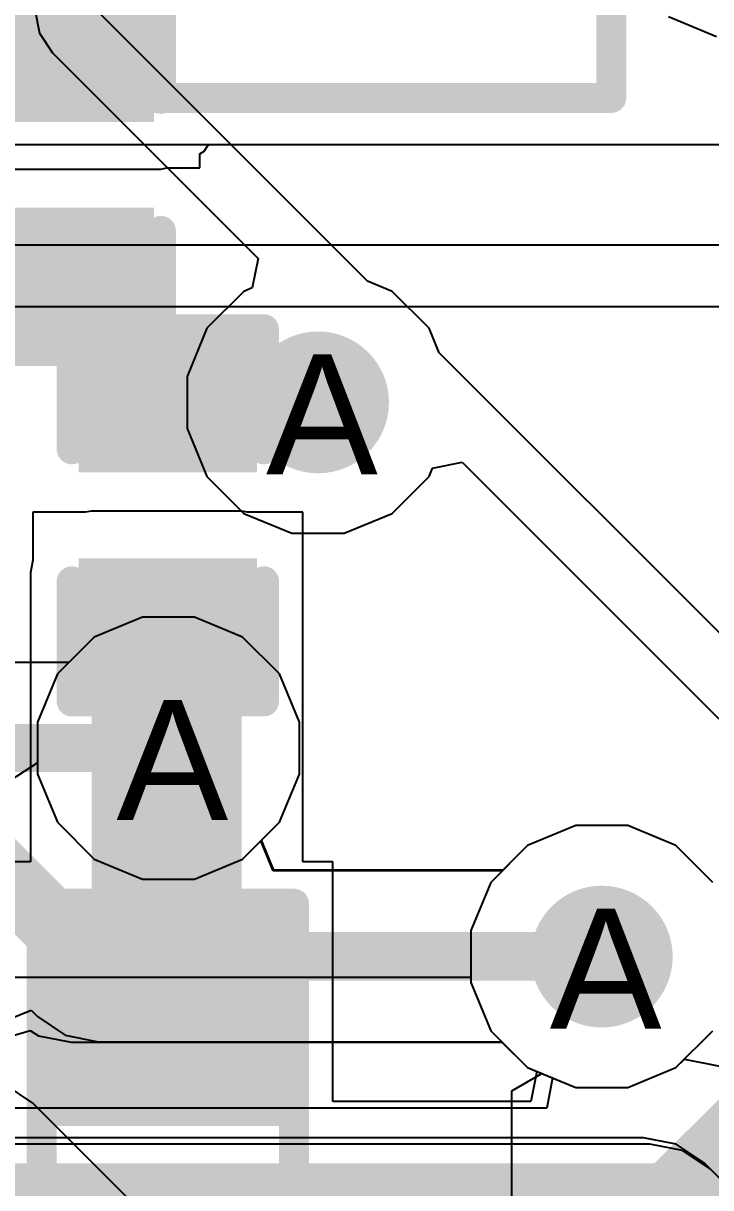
# Model space of a CAD drawing. Header units: inches. Extents: x 0 to 5271, y 0 to 5417.
# Drawn here: x 117.187 to 120.095, y 85.573 to 90.499 of the extents above; entities that cross this region are included whole.
import ezdxf

# ---------------------------------------------------------------- set-up
doc = ezdxf.new("R2010")
doc.units = ezdxf.units.IN
for name, color, linetype in [('Bottom Layer', 5, 'Continuous'), ('Bottom Overlay', 54, 'Continuous'), ('Bottom Paste', 16, 'Continuous'), ('Bottom Solder', 6, 'Continuous'), ('Drill Drawing', 1, 'Continuous'), ('L2_GND1', 16, 'Continuous'), ('L3_SIG1', 76, 'Continuous'), ('L4_PWR', 90, 'Continuous'), ('L5_GND2', 156, 'Continuous'), ('L6_SIG2', 130, 'Continuous'), ('L7_GND3', 216, 'Continuous'), ('Top Layer', 1, 'Continuous'), ('Top Overlay', 2, 'Continuous'), ('Top Paste', 8, 'Continuous'), ('Top Solder', 216, 'Continuous'), ('Via Holes', 16, 'Continuous')]:
    doc.layers.add(name, color=color, linetype=linetype)
doc.styles.add('Arial', font='', dxfattribs={"height": 0.2})
doc.styles.get('Arial').set_extended_font_data('Arial')

# ---------------------------------------------------------------- blocks, each defined once
blk = doc.blocks.new('R___0603_7')
at = {"layer": 'Top Layer'}
for points in [[(-0.381, 0.4445), (-0.381, -0.4445), (-1.143, -0.4445), (-1.143, 0.4445)], [(1.143, 0.4445), (1.143, -0.4445), (0.381, -0.4445), (0.381, 0.4445)]]:
    blk.add_hatch(color=1, dxfattribs=at).paths.add_polyline_path(points)
at = {"layer": 'Top Paste'}
for points in [[(-0.381, 0.4445), (-0.381, -0.4445), (-1.143, -0.4445), (-1.143, 0.4445)], [(1.143, 0.4445), (1.143, -0.4445), (0.381, -0.4445), (0.381, 0.4445)]]:
    blk.add_hatch(color=8, dxfattribs=at).paths.add_polyline_path(points)
at = {"layer": 'Top Solder'}
for points in [[(-0.2794, 0.5461), (-0.2794, -0.5461), (-1.2446, -0.5461), (-1.2446, 0.5461)], [(1.2446, 0.5461), (1.2446, -0.5461), (0.2794, -0.5461), (0.2794, 0.5461)]]:
    blk.add_hatch(color=216, dxfattribs=at).paths.add_polyline_path(points)
at = {"layer": 'Top Overlay'}
for points in [[(-1.2192, 0.5334, 0.127, 0.127, 0), (-1.2192, -0.5334, 0.127, 0.127, 0)], [(-1.2192, 0.5334, 0.127, 0.127, 0), (1.2192, 0.5334, 0.127, 0.127, 0)], [(1.2192, 0.5334, 0.127, 0.127, 0), (1.2192, -0.5334, 0.127, 0.127, 0)], [(-1.2192, -0.5334, 0.127, 0.127, 0), (1.2192, -0.5334, 0.127, 0.127, 0)]]:
    blk.add_lwpolyline(points, format="xyseb", dxfattribs=at)
for points in [[(-1.25095, 0.5334, 0.0635, 0.0635, 1), (-1.18745, 0.5334, 0.0635, 0.0635, 1)], [(-1.25095, 0.5334, 0.0635, 0.0635, 1), (-1.18745, 0.5334, 0.0635, 0.0635, 1)], [(1.18745, 0.5334, 0.0635, 0.0635, 1), (1.25095, 0.5334, 0.0635, 0.0635, 1)], [(1.18745, 0.5334, 0.0635, 0.0635, 1), (1.25095, 0.5334, 0.0635, 0.0635, 1)], [(-1.25095, -0.5334, 0.0635, 0.0635, 1), (-1.18745, -0.5334, 0.0635, 0.0635, 1)], [(-1.25095, -0.5334, 0.0635, 0.0635, 1), (-1.18745, -0.5334, 0.0635, 0.0635, 1)], [(1.18745, -0.5334, 0.0635, 0.0635, 1), (1.25095, -0.5334, 0.0635, 0.0635, 1)], [(1.18745, -0.5334, 0.0635, 0.0635, 1), (1.25095, -0.5334, 0.0635, 0.0635, 1)]]:
    blk.add_lwpolyline(points, format="xyseb", close=True, dxfattribs=at)
blk = doc.blocks.new('HR911130C_519')
at = {"layer": 'Top Overlay'}
for points in [[(8.001, -8.5694, 0.127, 0.127, 0), (8.001, 12.7666, 0.127, 0.127, 0)], [(-8.001, -8.5694, 0.127, 0.127, 0), (8.001, -8.5694, 0.127, 0.127, 0)]]:
    blk.add_lwpolyline(points, format="xyseb", dxfattribs=at)
blk.add_lwpolyline([(7.9692, -8.5694, 0.0635, 0.0635, 1), (8.0327, -8.5694, 0.0635, 0.0635, 1)], format="xyseb", close=True, dxfattribs=at)
blk.add_lwpolyline([(7.9692, -8.5694, 0.0635, 0.0635, 1), (8.0327, -8.5694, 0.0635, 0.0635, 1)], format="xyseb", close=True, dxfattribs=at)
blk = doc.blocks.new('CAP_0402_594')
at = {"layer": 'Top Layer'}
for points in [[(-0.6985, -0.3175), (-0.6985, 0.3175), (-0.2413, 0.3175), (-0.2413, -0.3175)], [(0.2413, -0.3175), (0.2413, 0.3175), (0.6985, 0.3175), (0.6985, -0.3175)]]:
    blk.add_hatch(color=1, dxfattribs=at).paths.add_polyline_path(points)
at = {"layer": 'Top Paste'}
for points in [[(-0.6985, -0.3175), (-0.6985, 0.3175), (-0.2413, 0.3175), (-0.2413, -0.3175)], [(0.2413, -0.3175), (0.2413, 0.3175), (0.6985, 0.3175), (0.6985, -0.3175)]]:
    blk.add_hatch(color=8, dxfattribs=at).paths.add_polyline_path(points)
at = {"layer": 'Top Solder'}
for points in [[(-0.7585, -0.3775), (-0.7585, 0.3775), (-0.1813, 0.3775), (-0.1813, -0.3775)], [(0.1813, -0.3775), (0.1813, 0.3775), (0.7585, 0.3775), (0.7585, -0.3775)]]:
    blk.add_hatch(color=216, dxfattribs=at).paths.add_polyline_path(points)
at = {"layer": 'Top Overlay'}
for points in [[(-0.7874, -0.4064, 0.127, 0.127, 0), (-0.7874, 0.4064, 0.127, 0.127, 0)], [(-0.2794, 0.4064, 0.127, 0.127, 0), (-0.7874, 0.4064, 0.127, 0.127, 0)], [(0.7874, 0.4064, 0.127, 0.127, 0), (0.2794, 0.4064, 0.127, 0.127, 0)], [(0.7874, -0.4064, 0.127, 0.127, 0), (0.7874, 0.4064, 0.127, 0.127, 0)], [(-0.2794, -0.4064, 0.127, 0.127, 0), (-0.7874, -0.4064, 0.127, 0.127, 0)], [(0.7874, -0.4064, 0.127, 0.127, 0), (0.2794, -0.4064, 0.127, 0.127, 0)]]:
    blk.add_lwpolyline(points, format="xyseb", dxfattribs=at)
for points in [[(-0.8191, 0.4064, 0.0635, 0.0635, 1), (-0.7556, 0.4064, 0.0635, 0.0635, 1)], [(-0.8191, 0.4064, 0.0635, 0.0635, 1), (-0.7556, 0.4064, 0.0635, 0.0635, 1)], [(-0.3111, 0.4064, 0.0635, 0.0635, 1), (-0.2476, 0.4064, 0.0635, 0.0635, 1)], [(0.2477, 0.4064, 0.0635, 0.0635, 1), (0.3112, 0.4064, 0.0635, 0.0635, 1)], [(0.7557, 0.4064, 0.0635, 0.0635, 1), (0.8192, 0.4064, 0.0635, 0.0635, 1)], [(0.7557, 0.4064, 0.0635, 0.0635, 1), (0.8192, 0.4064, 0.0635, 0.0635, 1)], [(-0.8191, -0.4064, 0.0635, 0.0635, 1), (-0.7556, -0.4064, 0.0635, 0.0635, 1)], [(-0.8191, -0.4064, 0.0635, 0.0635, 1), (-0.7556, -0.4064, 0.0635, 0.0635, 1)], [(-0.3111, -0.4064, 0.0635, 0.0635, 1), (-0.2476, -0.4064, 0.0635, 0.0635, 1)], [(0.2477, -0.4064, 0.0635, 0.0635, 1), (0.3112, -0.4064, 0.0635, 0.0635, 1)], [(0.7557, -0.4064, 0.0635, 0.0635, 1), (0.8192, -0.4064, 0.0635, 0.0635, 1)], [(0.7557, -0.4064, 0.0635, 0.0635, 1), (0.8192, -0.4064, 0.0635, 0.0635, 1)]]:
    blk.add_lwpolyline(points, format="xyseb", close=True, dxfattribs=at)
blk = doc.blocks.new('____0402_B_597')
at = {"layer": 'Bottom Layer'}
for points in [[(-0.2413, 0.3175), (-0.2413, -0.3175), (-0.6985, -0.3175), (-0.6985, 0.3175)], [(0.6985, 0.3175), (0.6985, -0.3175), (0.2413, -0.3175), (0.2413, 0.3175)]]:
    blk.add_hatch(color=5, dxfattribs=at).paths.add_polyline_path(points)
at = {"layer": 'Bottom Paste'}
for points in [[(-0.2413, 0.3175), (-0.2413, -0.3175), (-0.6985, -0.3175), (-0.6985, 0.3175)], [(0.6985, 0.3175), (0.6985, -0.3175), (0.2413, -0.3175), (0.2413, 0.3175)]]:
    blk.add_hatch(color=16, dxfattribs=at).paths.add_polyline_path(points)
at = {"layer": 'Bottom Solder'}
for points in [[(-0.1813, 0.3775), (-0.1813, -0.3775), (-0.7585, -0.3775), (-0.7585, 0.3775)], [(0.7585, 0.3775), (0.7585, -0.3775), (0.1813, -0.3775), (0.1813, 0.3775)]]:
    blk.add_hatch(color=6, dxfattribs=at).paths.add_polyline_path(points)
at = {"layer": 'Bottom Overlay'}
for points in [[(-0.7874, 0.4064, 0.127, 0.127, 0), (-0.7874, -0.4064, 0.127, 0.127, 0)], [(-0.7874, 0.4064, 0.127, 0.127, 0), (-0.2794, 0.4064, 0.127, 0.127, 0)], [(0.2794, 0.4064, 0.127, 0.127, 0), (0.7874, 0.4064, 0.127, 0.127, 0)], [(0.7874, 0.4064, 0.127, 0.127, 0), (0.7874, -0.4064, 0.127, 0.127, 0)], [(-0.7874, -0.4064, 0.127, 0.127, 0), (-0.2794, -0.4064, 0.127, 0.127, 0)], [(0.2794, -0.4064, 0.127, 0.127, 0), (0.7874, -0.4064, 0.127, 0.127, 0)]]:
    blk.add_lwpolyline(points, format="xyseb", dxfattribs=at)
for points in [[(-0.8191, 0.4064, 0.0635, 0.0635, 1), (-0.7556, 0.4064, 0.0635, 0.0635, 1)], [(-0.8191, 0.4064, 0.0635, 0.0635, 1), (-0.7556, 0.4064, 0.0635, 0.0635, 1)], [(-0.3111, 0.4064, 0.0635, 0.0635, 1), (-0.2476, 0.4064, 0.0635, 0.0635, 1)], [(0.2477, 0.4064, 0.0635, 0.0635, 1), (0.3112, 0.4064, 0.0635, 0.0635, 1)], [(0.7557, 0.4064, 0.0635, 0.0635, 1), (0.8192, 0.4064, 0.0635, 0.0635, 1)], [(0.7557, 0.4064, 0.0635, 0.0635, 1), (0.8192, 0.4064, 0.0635, 0.0635, 1)], [(-0.8191, -0.4064, 0.0635, 0.0635, 1), (-0.7556, -0.4064, 0.0635, 0.0635, 1)], [(-0.8191, -0.4064, 0.0635, 0.0635, 1), (-0.7556, -0.4064, 0.0635, 0.0635, 1)], [(-0.3111, -0.4064, 0.0635, 0.0635, 1), (-0.2476, -0.4064, 0.0635, 0.0635, 1)], [(0.2477, -0.4064, 0.0635, 0.0635, 1), (0.3112, -0.4064, 0.0635, 0.0635, 1)], [(0.7557, -0.4064, 0.0635, 0.0635, 1), (0.8192, -0.4064, 0.0635, 0.0635, 1)], [(0.7557, -0.4064, 0.0635, 0.0635, 1), (0.8192, -0.4064, 0.0635, 0.0635, 1)]]:
    blk.add_lwpolyline(points, format="xyseb", close=True, dxfattribs=at)

msp = doc.modelspace()

# ---------------------------------------------------------------- hatches: boundary and pattern name
at = {"layer": 'Bottom Layer'}
msp.add_hatch(color=5, dxfattribs=at).paths.add_polyline_path([(116.9928, 90.1413), (117.7692, 90.1413), (117.7692, 92.2843), (116.9928, 92.2843)])
h = msp.add_hatch(color=5, dxfattribs=at)
edge = h.paths.add_edge_path()
edge.add_arc((118.4339, 88.8952), 0.3, 0, 360)
h = msp.add_hatch(color=5, dxfattribs=at)
edge = h.paths.add_edge_path()
edge.add_arc((117.8011, 87.4325), 0.3, 0, 360)
h = msp.add_hatch(color=5, dxfattribs=at)
edge = h.paths.add_edge_path()
edge.add_arc((119.634, 86.5504), 0.3, 0, 360)
at = {"layer": 'L2_GND1'}
h = msp.add_hatch(color=16, dxfattribs=at)
edge = h.paths.add_edge_path()
edge.add_arc((118.4339, 88.8952), 0.3, 0, 360)
h = msp.add_hatch(color=16, dxfattribs=at)
edge = h.paths.add_edge_path()
edge.add_arc((117.8011, 87.4325), 0.3, 0, 360)
h = msp.add_hatch(color=16, dxfattribs=at)
edge = h.paths.add_edge_path()
edge.add_arc((119.634, 86.5504), 0.3, 0, 360)
at = {"layer": 'L3_SIG1'}
h = msp.add_hatch(color=76, dxfattribs=at)
edge = h.paths.add_edge_path()
edge.add_arc((118.4339, 88.8952), 0.3, 0, 360)
h = msp.add_hatch(color=76, dxfattribs=at)
edge = h.paths.add_edge_path()
edge.add_arc((117.8011, 87.4325), 0.3, 0, 360)
h = msp.add_hatch(color=76, dxfattribs=at)
edge = h.paths.add_edge_path()
edge.add_arc((119.634, 86.5504), 0.3, 0, 360)
at = {"layer": 'L4_PWR'}
h = msp.add_hatch(color=90, dxfattribs=at)
edge = h.paths.add_edge_path()
edge.add_arc((118.4339, 88.8952), 0.3, 0, 360)
h = msp.add_hatch(color=90, dxfattribs=at)
edge = h.paths.add_edge_path()
edge.add_arc((117.8011, 87.4325), 0.3, 0, 360)
h = msp.add_hatch(color=90, dxfattribs=at)
edge = h.paths.add_edge_path()
edge.add_arc((119.634, 86.5504), 0.3, 0, 360)
at = {"layer": 'L5_GND2'}
h = msp.add_hatch(color=156, dxfattribs=at)
edge = h.paths.add_edge_path()
edge.add_arc((118.4339, 88.8952), 0.3, 0, 360)
h = msp.add_hatch(color=156, dxfattribs=at)
edge = h.paths.add_edge_path()
edge.add_arc((117.8011, 87.4325), 0.3, 0, 360)
h = msp.add_hatch(color=156, dxfattribs=at)
edge = h.paths.add_edge_path()
edge.add_arc((119.634, 86.5504), 0.3, 0, 360)
at = {"layer": 'L6_SIG2'}
h = msp.add_hatch(color=130, dxfattribs=at)
edge = h.paths.add_edge_path()
edge.add_arc((118.4339, 88.8952), 0.3, 0, 360)
h = msp.add_hatch(color=130, dxfattribs=at)
edge = h.paths.add_edge_path()
edge.add_arc((117.8011, 87.4325), 0.3, 0, 360)
h = msp.add_hatch(color=130, dxfattribs=at)
edge = h.paths.add_edge_path()
edge.add_arc((119.634, 86.5504), 0.3, 0, 360)
at = {"layer": 'L7_GND3'}
h = msp.add_hatch(color=216, dxfattribs=at)
edge = h.paths.add_edge_path()
edge.add_arc((118.4339, 88.8952), 0.3, 0, 360)
h = msp.add_hatch(color=216, dxfattribs=at)
edge = h.paths.add_edge_path()
edge.add_arc((117.8011, 87.4325), 0.3, 0, 360)
h = msp.add_hatch(color=216, dxfattribs=at)
edge = h.paths.add_edge_path()
edge.add_arc((119.634, 86.5504), 0.3, 0, 360)
at = {"layer": 'Top Layer'}
h = msp.add_hatch(color=1, dxfattribs=at)
edge = h.paths.add_edge_path()
edge.add_arc((118.4339, 88.8952), 0.3, 0, 360)
for points in [[(117.4813, 88.6587), (118.4339, 88.6587), (118.4339, 89.1159), (117.4813, 89.1159)], [(117.4761, 86.3168), (118.1111, 86.3168), (118.1111, 88.1761), (117.4761, 88.1761)]]:
    msp.add_hatch(color=1, dxfattribs=at).paths.add_polyline_path(points)
h = msp.add_hatch(color=1, dxfattribs=at)
edge = h.paths.add_edge_path()
edge.add_arc((117.8011, 87.4325), 0.3, 0, 360)
h = msp.add_hatch(color=1, dxfattribs=at)
edge = h.paths.add_edge_path()
edge.add_arc((119.634, 86.5504), 0.3, 0, 360)
at = {"layer": 'Via Holes'}
h = msp.add_hatch(color=7, dxfattribs=at)
edge = h.paths.add_edge_path()
edge.add_arc((118.4339, 88.8952), 0.15, 0, 360)
h = msp.add_hatch(color=7, dxfattribs=at)
edge = h.paths.add_edge_path()
edge.add_arc((117.8011, 87.4325), 0.15, 0, 360)
h = msp.add_hatch(color=7, dxfattribs=at)
edge = h.paths.add_edge_path()
edge.add_arc((119.634, 86.5504), 0.15, 0, 360)

# ---------------------------------------------------------------- linework, layer by layer
at = {"layer": 'Bottom Layer'}
for p, q in [((103.0075, 89.9861), (139.395, 89.9861)), ((117.9523, 89.9582), (117.971, 89.9861)), ((117.971, 89.9861), (125.3934, 89.9861)), ((117.9343, 89.9461), (117.9523, 89.9582)), ((117.9343, 89.8873), (117.9343, 89.9461)), ((116.9928, 89.8823), (117.7692, 89.8823)), ((117.7692, 89.8823), (117.7942, 89.8873)), ((117.7942, 89.8873), (117.9343, 89.8873)), ((117.6909, 87.9865), (117.4873, 87.9022)), ((117.9113, 87.9865), (117.6909, 87.9865)), ((118.1149, 87.9022), (117.9113, 87.9865)), ((117.4873, 87.9022), (117.3802, 87.7951)), ((118.2707, 87.7463), (118.1149, 87.9022)), ((117.3802, 87.7951), (116.1595, 87.7951)), ((118.3551, 87.5427), (118.2707, 87.7463)), ((118.3551, 87.3223), (118.3551, 87.5427)), ((118.2707, 87.1187), (118.3551, 87.3223)), ((118.1946, 87.0426), (118.2707, 87.1187)), ((119.5238, 87.1044), (119.3202, 87.02)), ((119.7442, 87.1044), (119.5238, 87.1044)), ((119.9478, 87.02), (119.7442, 87.1044)), ((118.2472, 86.9156), (118.1946, 87.0426)), ((119.3202, 87.02), (119.2157, 86.9156)), ((120.1037, 86.8642), (119.9478, 87.02)), ((119.2157, 86.9156), (118.2472, 86.9156)), ((117.0927, 86.2714), (117.2202, 86.3236)), ((117.2202, 86.3236), (117.2471, 86.2966)), ((117.2471, 86.2966), (117.3648, 86.218)), ((117.3648, 86.218), (117.5035, 86.1904)), ((117.5035, 86.1904), (117.5035, 86.1904)), ((117.5035, 86.1904), (119.2104, 86.1904)), ((119.2104, 86.1904), (119.3202, 86.0807)), ((119.9478, 86.0807), (119.9839, 86.1168)), ((119.9839, 86.1168), (120.1338, 86.087)), ((119.3202, 86.0807), (119.5238, 85.9964)), ((119.7442, 85.9964), (119.9478, 86.0807)), ((119.5238, 85.9964), (119.7442, 85.9964)), ((119.8102, 85.7843), (116.8276, 85.7843)), ((119.949, 85.7567), (119.8102, 85.7843)), ((119.8102, 85.7843), (119.8102, 85.7843)), ((120.0666, 85.6782), (119.949, 85.7567)), ((120.6087, 85.136), (120.0666, 85.6782))]:
    msp.add_line(p, q, dxfattribs=at)
for points in [[(116.5488, 89.4301, 0.3048, 0.3048, 0), (117.3628, 89.4301, 0.3048, 0.3048, 0)], [(117.369, 89.4363, 0.3048, 0.3048, 0), (117.4455, 89.4363, 0.3048, 0.3048, 0)], [(117.4455, 89.4363, 0.3048, 0.3048, 0), (117.9301, 88.9517, 0.3048, 0.3048, 0)], [(117.9301, 88.9517, 0.3048, 0.3048, 0), (118.3774, 88.9517, 0.3048, 0.3048, 0)], [(118.3774, 88.9517, 0.3048, 0.3048, 0), (118.4339, 88.8952, 0.3048, 0.3048, 0)], [(116.1595, 87.4325, 0.2032, 0.2032, 0), (117.8011, 87.4325, 0.2032, 0.2032, 0)], [(117.0711, 86.9854, 0.2032, 0.2032, 0), (117.5035, 86.553, 0.2032, 0.2032, 0)], [(117.5035, 86.553, 0.2032, 0.2032, 0), (119.634, 86.553, 0.2032, 0.2032, 0)]]:
    msp.add_lwpolyline(points, format="xyseb", dxfattribs=at)
for points in [[(117.2866, 89.4301, 0.1524, 0.1524, 1), (117.439, 89.4301, 0.1524, 0.1524, 1)], [(117.2928, 89.4363, 0.1524, 0.1524, 1), (117.4452, 89.4363, 0.1524, 0.1524, 1)], [(117.3693, 89.4363, 0.1524, 0.1524, 1), (117.5217, 89.4363, 0.1524, 0.1524, 1)], [(117.3693, 89.4363, 0.1524, 0.1524, 1), (117.5217, 89.4363, 0.1524, 0.1524, 1)], [(117.8539, 88.9517, 0.1524, 0.1524, 1), (118.0063, 88.9517, 0.1524, 0.1524, 1)], [(117.8539, 88.9517, 0.1524, 0.1524, 1), (118.0063, 88.9517, 0.1524, 0.1524, 1)], [(118.3012, 88.9517, 0.1524, 0.1524, 1), (118.4536, 88.9517, 0.1524, 0.1524, 1)], [(118.3012, 88.9517, 0.1524, 0.1524, 1), (118.4536, 88.9517, 0.1524, 0.1524, 1)], [(118.3577, 88.8952, 0.1524, 0.1524, 1), (118.5101, 88.8952, 0.1524, 0.1524, 1)], [(117.7503, 87.4325, 0.1016, 0.1016, 1), (117.8519, 87.4325, 0.1016, 0.1016, 1)], [(117.4527, 86.553, 0.1016, 0.1016, 1), (117.5543, 86.553, 0.1016, 0.1016, 1)], [(117.4527, 86.553, 0.1016, 0.1016, 1), (117.5543, 86.553, 0.1016, 0.1016, 1)], [(119.5832, 86.553, 0.1016, 0.1016, 1), (119.6848, 86.553, 0.1016, 0.1016, 1)]]:
    msp.add_lwpolyline(points, format="xyseb", close=True, dxfattribs=at)
at = {"layer": 'L2_GND1'}
for p, q in [((119.9164, 90.5272), (120.12, 90.4429)), ((123.4276, 89.5604), (115.6704, 89.5604)), ((115.7211, 89.3014), (123.3082, 89.3014)), ((117.6909, 87.9865), (117.4873, 87.9022)), ((117.9113, 87.9865), (117.6909, 87.9865)), ((118.1149, 87.9022), (117.9113, 87.9865)), ((117.4873, 87.9022), (117.3314, 87.7463)), ((118.2707, 87.7463), (118.1149, 87.9022)), ((117.3314, 87.7463), (117.2471, 87.5427)), ((118.3551, 87.5427), (118.2707, 87.7463)), ((117.2471, 87.5427), (117.2471, 87.3223)), ((118.3551, 87.3223), (118.3551, 87.5427)), ((117.2471, 87.3223), (117.3314, 87.1187)), ((118.2707, 87.1187), (118.3551, 87.3223)), ((117.3314, 87.1187), (117.4873, 86.9628)), ((118.1149, 86.9628), (118.2707, 87.1187)), ((119.5238, 87.1044), (119.3202, 87.02)), ((119.7442, 87.1044), (119.5238, 87.1044)), ((119.9478, 87.02), (119.7442, 87.1044)), ((119.3202, 87.02), (119.1643, 86.8642)), ((120.1037, 86.8642), (119.9478, 87.02)), ((117.4873, 86.9628), (117.6909, 86.8785)), ((117.9113, 86.8785), (118.1149, 86.9628)), ((117.6909, 86.8785), (117.9113, 86.8785)), ((119.1643, 86.8642), (119.08, 86.6606)), ((119.08, 86.6606), (119.08, 86.4402)), ((119.08, 86.4402), (119.1643, 86.2365)), ((119.1643, 86.2365), (119.3202, 86.0807)), ((119.9478, 86.0807), (119.9839, 86.1168)), ((119.9839, 86.1168), (120.1338, 86.087)), ((119.3202, 86.0807), (119.5238, 85.9964)), ((119.7442, 85.9964), (119.9478, 86.0807)), ((117.2282, 85.9306), (117.111, 86.0089)), ((119.5238, 85.9964), (119.7442, 85.9964)), ((118.3667, 84.7921), (117.2282, 85.9306))]:
    msp.add_line(p, q, dxfattribs=at)
msp.add_lwpolyline([(116.9718, 85.6742, 0.2032, 0.2032, 0), (118.9694, 83.6766, 0.2032, 0.2032, 0)], format="xyseb", dxfattribs=at)
at = {"layer": 'L3_SIG1'}
for p, q in [((117.6909, 87.9865), (117.4873, 87.9022)), ((117.9113, 87.9865), (117.6909, 87.9865)), ((118.1149, 87.9022), (117.9113, 87.9865)), ((117.4873, 87.9022), (117.3314, 87.7463)), ((118.2707, 87.7463), (118.1149, 87.9022)), ((117.3314, 87.7463), (117.2471, 87.5427)), ((118.3551, 87.5427), (118.2707, 87.7463)), ((117.2471, 87.5427), (117.2471, 87.3223)), ((118.3551, 87.3223), (118.3551, 87.5427)), ((117.2471, 87.3223), (117.3314, 87.1187)), ((118.2707, 87.1187), (118.3551, 87.3223)), ((117.3314, 87.1187), (117.4873, 86.9628)), ((118.1149, 86.9628), (118.2707, 87.1187)), ((119.5238, 87.1044), (119.3202, 87.02)), ((119.7442, 87.1044), (119.5238, 87.1044)), ((119.9478, 87.02), (119.7442, 87.1044)), ((119.3202, 87.02), (119.1643, 86.8642)), ((120.1037, 86.8642), (119.9478, 87.02)), ((117.4873, 86.9628), (117.6909, 86.8785)), ((117.9113, 86.8785), (118.1149, 86.9628)), ((117.6909, 86.8785), (117.9113, 86.8785)), ((119.1643, 86.8642), (119.08, 86.6606)), ((119.08, 86.6606), (119.08, 86.4402)), ((119.08, 86.4402), (119.1643, 86.2365)), ((119.1643, 86.2365), (119.3202, 86.0807)), ((119.9478, 86.0807), (119.9839, 86.1168)), ((119.9839, 86.1168), (120.1338, 86.087)), ((119.3202, 86.0807), (119.5238, 85.9964)), ((119.7442, 85.9964), (119.9478, 86.0807)), ((119.5238, 85.9964), (119.7442, 85.9964))]:
    msp.add_line(p, q, dxfattribs=at)
at = {"layer": 'L4_PWR'}
for p, q in [((117.2355, 90.5569), (117.2552, 90.4578)), ((118.6433, 89.4081), (117.5125, 90.5389)), ((119.9164, 90.5272), (120.12, 90.4429)), ((117.2552, 90.4578), (117.3113, 90.3738)), ((117.3113, 90.3738), (118.1808, 89.5043)), ((118.1808, 89.5043), (118.156, 89.3798)), ((118.156, 89.3798), (118.1201, 89.3649)), ((118.7477, 89.3649), (118.6433, 89.4081)), ((118.1201, 89.3649), (117.9642, 89.209)), ((118.9035, 89.209), (118.7477, 89.3649)), ((117.9642, 89.209), (117.8799, 89.0054)), ((118.9468, 89.1046), (118.9035, 89.209)), ((120.2978, 87.7536), (118.9468, 89.1046)), ((117.8799, 89.0054), (117.8799, 88.785)), ((117.8799, 88.785), (117.9642, 88.5814)), ((118.9184, 88.6174), (119.043, 88.6422)), ((119.043, 88.6422), (120.1289, 87.5563)), ((117.9642, 88.5814), (118.1201, 88.4256)), ((118.7477, 88.4256), (118.9035, 88.5814)), ((118.9035, 88.5814), (118.9184, 88.6174)), ((118.1201, 88.4256), (118.3237, 88.3412)), ((118.5441, 88.3412), (118.7477, 88.4256)), ((118.3237, 88.3412), (118.5441, 88.3412)), ((117.6909, 87.9865), (117.4873, 87.9022)), ((117.9113, 87.9865), (117.6909, 87.9865)), ((118.1149, 87.9022), (117.9113, 87.9865)), ((117.4873, 87.9022), (117.3314, 87.7463)), ((118.2707, 87.7463), (118.1149, 87.9022)), ((117.3314, 87.7463), (117.2471, 87.5427)), ((118.3551, 87.5427), (118.2707, 87.7463)), ((117.2471, 87.5427), (117.2471, 87.3223)), ((118.3551, 87.3223), (118.3551, 87.5427)), ((117.2471, 87.3223), (117.3314, 87.1187)), ((118.2707, 87.1187), (118.3551, 87.3223)), ((117.3314, 87.1187), (117.4873, 86.9628)), ((118.1149, 86.9628), (118.2707, 87.1187)), ((119.5238, 87.1044), (119.3202, 87.02)), ((119.7442, 87.1044), (119.5238, 87.1044)), ((119.9478, 87.02), (119.7442, 87.1044)), ((119.3202, 87.02), (119.1643, 86.8642)), ((120.1037, 86.8642), (119.9478, 87.02)), ((117.4873, 86.9628), (117.6909, 86.8785)), ((117.9113, 86.8785), (118.1149, 86.9628)), ((117.6909, 86.8785), (117.9113, 86.8785)), ((119.1643, 86.8642), (119.08, 86.6606)), ((119.08, 86.6606), (119.08, 86.4624)), ((117.3993, 86.4624), (117.1028, 86.4624)), ((119.08, 86.4624), (117.3993, 86.4624)), ((119.9478, 86.0807), (120.1037, 86.2365)), ((119.7442, 85.9964), (119.9478, 86.0807)), ((119.253, 85.9819), (119.38, 86.0559)), ((119.38, 86.0559), (119.5238, 85.9964)), ((119.253, 85.0742), (119.253, 85.9819)), ((119.5238, 85.9964), (119.7442, 85.9964))]:
    msp.add_line(p, q, dxfattribs=at)
at = {"layer": 'L5_GND2'}
for p, q in [((117.6909, 87.9865), (117.4873, 87.9022)), ((117.9113, 87.9865), (117.6909, 87.9865)), ((118.1149, 87.9022), (117.9113, 87.9865)), ((117.4873, 87.9022), (117.3314, 87.7463)), ((118.2707, 87.7463), (118.1149, 87.9022)), ((117.3314, 87.7463), (117.2471, 87.5427)), ((118.3551, 87.5427), (118.2707, 87.7463)), ((117.2471, 87.5427), (117.2471, 87.3223)), ((118.3551, 87.3223), (118.3551, 87.5427)), ((117.2471, 87.3223), (117.3314, 87.1187)), ((118.2707, 87.1187), (118.3551, 87.3223)), ((117.3314, 87.1187), (117.4873, 86.9628)), ((118.1149, 86.9628), (118.2707, 87.1187)), ((119.5238, 87.1044), (119.3202, 87.02)), ((119.7442, 87.1044), (119.5238, 87.1044)), ((119.9478, 87.02), (119.7442, 87.1044)), ((119.3202, 87.02), (119.1643, 86.8642)), ((120.1037, 86.8642), (119.9478, 87.02)), ((117.4873, 86.9628), (117.6909, 86.8785)), ((117.9113, 86.8785), (118.1149, 86.9628)), ((117.6909, 86.8785), (117.9113, 86.8785)), ((119.1643, 86.8642), (119.08, 86.6606)), ((119.08, 86.6606), (119.08, 86.4402)), ((119.08, 86.4402), (119.1643, 86.2365)), ((119.1643, 86.2365), (119.3202, 86.0807)), ((119.3202, 86.0807), (119.4262, 86.0368)), ((119.4262, 86.0368), (119.401, 85.9098)), ((119.401, 85.9098), (117.0157, 85.9098))]:
    msp.add_line(p, q, dxfattribs=at)
msp.add_lwpolyline([(98.7552, 85.5472, 0.2032, 0.2032, 0), (121.3358, 85.5472, 0.2032, 0.2032, 0)], format="xyseb", dxfattribs=at)
at = {"layer": 'L6_SIG2'}
for p, q in [((117.6909, 87.9865), (117.4873, 87.9022)), ((117.9113, 87.9865), (117.6909, 87.9865)), ((118.1149, 87.9022), (117.9113, 87.9865)), ((117.4873, 87.9022), (117.3314, 87.7463)), ((118.2707, 87.7463), (118.1149, 87.9022)), ((117.3314, 87.7463), (117.2471, 87.5427)), ((118.3551, 87.5427), (118.2707, 87.7463)), ((117.2471, 87.5427), (117.2471, 87.3704)), ((118.3551, 87.3223), (118.3551, 87.5427)), ((117.2471, 87.3704), (117.1348, 87.2972)), ((118.2707, 87.1187), (118.3551, 87.3223)), ((118.192, 87.0399), (118.2707, 87.1187)), ((119.5238, 87.1044), (119.3202, 87.02)), ((119.7442, 87.1044), (119.5238, 87.1044)), ((119.9478, 87.02), (119.7442, 87.1044)), ((118.2446, 86.9129), (118.192, 87.0399)), ((119.3202, 87.02), (119.2131, 86.9129)), ((120.1037, 86.8642), (119.9478, 87.02)), ((119.2131, 86.9129), (118.2446, 86.9129)), ((117.06, 86.1925), (117.2165, 86.2384)), ((117.2165, 86.2384), (117.251, 86.2154)), ((117.251, 86.2154), (117.3897, 86.1878)), ((117.3897, 86.1878), (117.3897, 86.1878)), ((117.3897, 86.1878), (119.2131, 86.1878)), ((119.2131, 86.1878), (119.3202, 86.0807)), ((119.9478, 86.0807), (119.9839, 86.1168)), ((119.9839, 86.1168), (120.1338, 86.087)), ((119.3202, 86.0807), (119.5238, 85.9964)), ((119.7442, 85.9964), (119.9478, 86.0807)), ((119.5238, 85.9964), (119.7442, 85.9964)), ((119.8372, 85.7574), (116.7624, 85.7574)), ((119.9759, 85.7298), (119.8372, 85.7574)), ((119.8372, 85.7574), (119.8372, 85.7574)), ((120.0936, 85.6512), (119.9759, 85.7298)), ((120.6087, 85.136), (120.0936, 85.6512))]:
    msp.add_line(p, q, dxfattribs=at)
for points in [[(116.9547, 86.9854, 0.2032, 0.2032, 0), (117.3897, 86.5504, 0.2032, 0.2032, 0)], [(117.3897, 86.5504, 0.2032, 0.2032, 0), (119.634, 86.5504, 0.2032, 0.2032, 0)]]:
    msp.add_lwpolyline(points, format="xyseb", dxfattribs=at)
for points in [[(117.3389, 86.5504, 0.1016, 0.1016, 1), (117.4405, 86.5504, 0.1016, 0.1016, 1)], [(117.3389, 86.5504, 0.1016, 0.1016, 1), (117.4405, 86.5504, 0.1016, 0.1016, 1)], [(119.5832, 86.5504, 0.1016, 0.1016, 1), (119.6848, 86.5504, 0.1016, 0.1016, 1)]]:
    msp.add_lwpolyline(points, format="xyseb", close=True, dxfattribs=at)
at = {"layer": 'L7_GND3'}
for p, q in [((117.6909, 87.9865), (117.4873, 87.9022)), ((117.9113, 87.9865), (117.6909, 87.9865)), ((118.1149, 87.9022), (117.9113, 87.9865)), ((117.4873, 87.9022), (117.3314, 87.7463)), ((118.2707, 87.7463), (118.1149, 87.9022)), ((117.3314, 87.7463), (117.2471, 87.5427)), ((118.3551, 87.5427), (118.2707, 87.7463)), ((117.2471, 87.5427), (117.2471, 87.3223)), ((118.3551, 87.3223), (118.3551, 87.5427)), ((117.2471, 87.3223), (117.3314, 87.1187)), ((118.2707, 87.1187), (118.3551, 87.3223)), ((117.3314, 87.1187), (117.4873, 86.9628)), ((118.1149, 86.9628), (118.2707, 87.1187)), ((119.5238, 87.1044), (119.3202, 87.02)), ((119.7442, 87.1044), (119.5238, 87.1044)), ((119.9478, 87.02), (119.7442, 87.1044)), ((119.3202, 87.02), (119.1643, 86.8642)), ((120.1037, 86.8642), (119.9478, 87.02)), ((117.4873, 86.9628), (117.6909, 86.8785)), ((117.9113, 86.8785), (118.1149, 86.9628)), ((117.6909, 86.8785), (117.9113, 86.8785)), ((119.1643, 86.8642), (119.08, 86.6606)), ((119.08, 86.6606), (119.08, 86.4402)), ((119.08, 86.4402), (119.1643, 86.2365)), ((119.1643, 86.2365), (119.3202, 86.0807)), ((119.9478, 86.0807), (119.9839, 86.1168)), ((119.9839, 86.1168), (120.1338, 86.087)), ((119.3202, 86.0807), (119.5238, 85.9964)), ((119.7442, 85.9964), (119.9478, 86.0807)), ((119.5238, 85.9964), (119.7442, 85.9964))]:
    msp.add_line(p, q, dxfattribs=at)
at = {"layer": 'Top Layer'}
for p, q in [((102.362, 89.9862), (138.7495, 89.9862)), ((116.6439, 89.9862), (125.1476, 89.9862)), ((117.4761, 88.435), (117.451, 88.4301)), ((118.1111, 88.435), (117.4761, 88.435)), ((118.1361, 88.4301), (118.1111, 88.435)), ((117.451, 88.4301), (117.2273, 88.4301)), ((117.2273, 88.4301), (117.2273, 88.2272)), ((118.3703, 88.4301), (118.1361, 88.4301)), ((118.3703, 87.4649), (118.3703, 88.4301)), ((117.2273, 88.2272), (117.2171, 88.1761)), ((117.2171, 88.1761), (117.2171, 86.9518)), ((118.37, 86.9518), (118.37, 87.4649)), ((118.37, 87.4649), (118.3703, 87.4649)), ((119.5238, 87.1044), (119.3202, 87.02)), ((119.7442, 87.1044), (119.5238, 87.1044)), ((119.9478, 87.02), (119.7442, 87.1044)), ((119.3202, 87.02), (119.1643, 86.8642)), ((120.1037, 86.8642), (119.9478, 87.02)), ((117.2171, 86.9518), (117.1002, 86.9518)), ((118.4972, 86.9518), (118.37, 86.9518)), ((118.4972, 85.9377), (118.4972, 86.9518)), ((119.1643, 86.8642), (119.08, 86.6606)), ((119.08, 86.6606), (119.08, 86.4402)), ((119.08, 86.4402), (119.1643, 86.2365)), ((119.1643, 86.2365), (119.3202, 86.0807)), ((119.3202, 86.0807), (119.3589, 86.0647)), ((119.3589, 86.0647), (119.3336, 85.9377)), ((119.3336, 85.9377), (118.4972, 85.9377))]:
    msp.add_line(p, q, dxfattribs=at)
for points in [[(119.9108, 85.5492, 0.254, 0.254, 0), (120.65, 86.2884, 0.254, 0.254, 0)], [(115.7378, 85.5492, 0.254, 0.254, 0), (119.9108, 85.5492, 0.254, 0.254, 0)]]:
    msp.add_lwpolyline(points, format="xyseb", dxfattribs=at)
msp.add_lwpolyline([(119.8473, 85.5492, 0.127, 0.127, 1), (119.9743, 85.5492, 0.127, 0.127, 1)], format="xyseb", close=True, dxfattribs=at)
msp.add_lwpolyline([(119.8473, 85.5492, 0.127, 0.127, 1), (119.9743, 85.5492, 0.127, 0.127, 1)], format="xyseb", close=True, dxfattribs=at)

# ---------------------------------------------------------------- block references
msp.add_blockref('HR911130C_519', (111.6732, 98.7528))
for name, p, rotation in [('____0402_B_597', (117.3628, 89.9), 90), ('CAP_0402_594', (117.7987, 88.4174), 270), ('R___0603_7', (117.7987, 85.5548), 90)]:
    msp.add_blockref(name, p, dxfattribs=dict(rotation=rotation))

# ---------------------------------------------------------------- texts
at = {"layer": 'Drill Drawing', "style": 'Arial'}
for p in [(118.2138, 88.5905), (117.581, 87.1278), (119.4139, 86.2456)]:
    msp.add_text('A', height=0.508, dxfattribs=at).set_placement(p)

doc.saveas('drawing.dxf')
